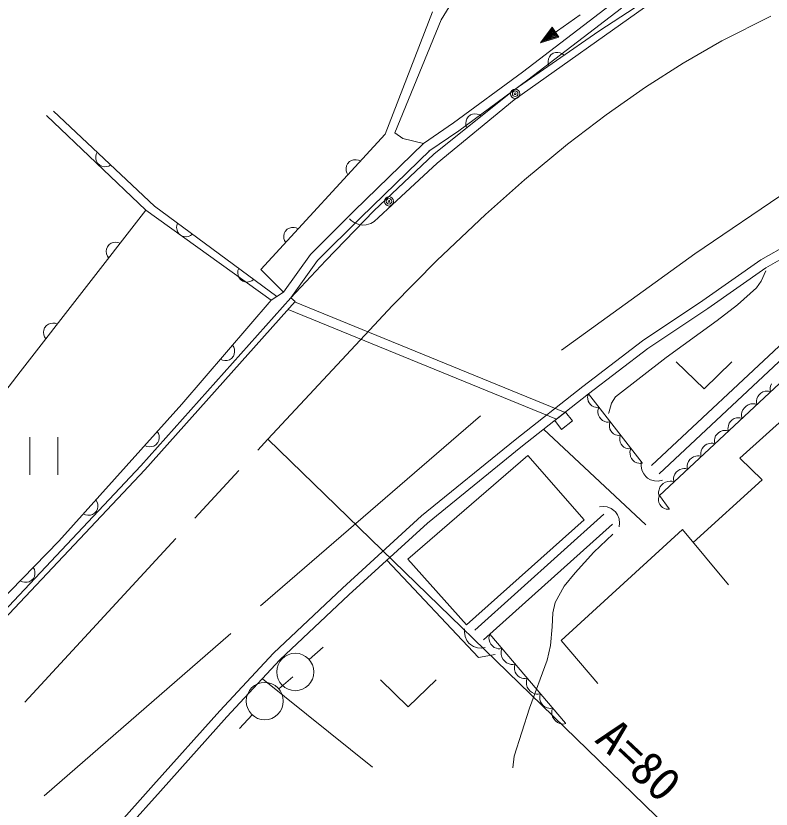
# Model space of a CAD drawing. Units: millimetres, scale not verified. Extents: x 40000 to 680000, y 20000 to 380000.
# Drawn here: x 427216 to 467942, y 275779 to 318558 of the extents above; entities that cross this region are included whole.
import ezdxf
from ezdxf.enums import TextEntityAlignment as Align

# ---------------------------------------------------------------- set-up
doc = ezdxf.new("R2010")
doc.units = ezdxf.units.MM
doc.header["$LTSCALE"] = 1000
doc.linetypes.add('CHAIN', pattern=[18.5, 12, -1.5, 3.5, -1.5])
for name, color, linetype, lineweight in [('M-BGD', 7, 'Continuous', 13), ('M-BMK', 2, 'CHAIN', 13), ('M-STR-HTXT', 7, 'Continuous', 13), ('M-STR-STRC', 7, 'Continuous', 13)]:
    doc.layers.add(name, color=color, linetype=linetype, lineweight=lineweight)
doc.styles.add('ＭＳ ゴシック', font='')
doc.styles.get('ＭＳ ゴシック').set_extended_font_data('MS Gothic')

msp = doc.modelspace()

# ---------------------------------------------------------------- linework, layer by layer
at = {"layer": 'M-BGD'}
for p, q in [((454266, 324987), (450147, 318350)), ((462857, 320493), (458650, 317725)), ((461544, 319311), (454095, 314021)), ((459591, 319392), (454530, 315522)), ((447136, 312174), (449676, 318767)), ((459869, 318971), (454825, 315114)), ((450147, 318350), (447646, 312248)), ((457649, 318618), (455501, 317100)), ((456137, 317943), (455501, 317100)), ((456139, 317871), (455600, 317169)), ((456503, 317413), (456137, 317943)), ((456436, 317440), (456139, 317871)), ((458650, 317725), (454089, 314570)), ((455600, 317169), (456436, 317440)), ((456140, 317798), (455698, 317239)), ((455698, 317239), (456369, 317466)), ((456142, 317725), (455796, 317308)), ((455796, 317308), (456302, 317493)), ((456143, 317652), (455894, 317377)), ((455894, 317377), (456235, 317520)), ((456145, 317579), (456025, 317470)), ((456025, 317470), (456168, 317546)), ((456369, 317466), (456140, 317798)), ((456302, 317493), (456142, 317725)), ((456235, 317520), (456143, 317652)), ((456168, 317546), (456145, 317579)), ((455501, 317100), (456503, 317413)), ((456320, 316578), (456198, 316543)), ((456436, 316585), (456320, 316578)), ((456575, 316559), (456436, 316585)), ((455942, 316243), (455916, 316103)), ((455990, 316350), (455942, 316243)), ((456067, 316452), (455990, 316350)), ((456198, 316543), (456067, 316452)), ((456681, 316510), (456575, 316559)), ((456781, 316432), (456681, 316510)), ((455916, 316103), (455922, 315985)), ((455922, 315985), (455957, 315862)), ((454530, 315522), (450823, 312784)), ((454825, 315114), (451103, 312365)), ((454089, 314570), (449754, 311102)), ((454095, 314021), (449941, 310615)), ((434220, 308079), (428865, 313186)), ((429247, 313424), (434691, 308304)), ((451724, 313219), (451599, 313119)), ((451843, 313262), (451724, 313219)), ((451959, 313278), (451843, 313262)), ((452099, 313261), (451959, 313278)), ((452208, 313219), (452099, 313261)), ((452313, 313149), (452208, 313219)), ((450823, 312784), (449203, 311675)), ((451489, 312902), (451472, 312760)), ((451472, 312760), (451487, 312643)), ((451530, 313012), (451489, 312902)), ((451599, 313119), (451530, 313012)), ((451103, 312365), (449482, 311256)), ((451487, 312643), (451530, 312523)), ((447136, 312174), (440428, 304881)), ((447646, 312248), (448087, 311950)), ((448087, 311950), (449203, 311675)), ((445466, 308044), (449203, 311675)), ((431551, 311092), (431527, 310976)), ((431603, 311208), (431551, 311092)), ((445812, 307679), (449548, 311311)), ((446518, 308036), (449754, 311102)), ((431527, 310976), (431532, 310834)), ((431532, 310834), (431564, 310720)), ((431564, 310720), (431625, 310608)), ((431625, 310608), (431742, 310498)), ((445097, 310581), (445045, 310464)), ((445206, 310699), (445097, 310581)), ((445317, 310760), (445206, 310699)), ((445429, 310793), (445317, 310760)), ((445570, 310798), (445429, 310793)), ((445684, 310773), (445570, 310798)), ((445799, 310720), (445684, 310773)), ((449941, 310615), (447506, 308369)), ((431742, 310498), (431857, 310445)), ((431857, 310445), (431971, 310421)), ((431971, 310421), (432112, 310426)), ((432112, 310426), (432224, 310459)), ((432224, 310459), (432335, 310520)), ((445045, 310464), (445021, 310349)), ((445021, 310349), (445026, 310206)), ((445026, 310206), (445058, 310093)), ((445058, 310093), (445119, 309981)), ((434220, 308079), (427453, 299358)), ((440987, 303228), (434220, 308079)), ((434691, 308304), (441281, 303423)), ((443108, 305688), (445466, 308044)), ((443929, 305358), (446518, 308036)), ((447506, 308369), (446768, 307688)), ((443488, 305358), (445812, 307679)), ((445290, 307529), (445209, 307618)), ((446768, 307688), (446531, 307471)), ((435897, 307261), (435886, 307143)), ((435935, 307382), (435897, 307261)), ((442216, 307152), (442075, 307147)), ((442330, 307127), (442216, 307152)), ((445454, 307407), (445290, 307529)), ((445704, 307309), (445454, 307407)), ((445900, 307271), (445704, 307309)), ((446099, 307291), (445900, 307271)), ((446357, 307364), (446099, 307291)), ((446531, 307471), (446357, 307364)), ((435886, 307143), (435908, 307002)), ((435908, 307002), (435953, 306893)), ((435953, 306893), (436026, 306789)), ((436026, 306789), (436155, 306694)), ((436638, 306712), (436741, 306785)), ((441691, 306818), (441667, 306703)), ((441743, 306934), (441691, 306818)), ((441852, 307053), (441743, 306934)), ((441963, 307114), (441852, 307053)), ((442075, 307147), (441963, 307114)), ((442445, 307074), (442330, 307127)), ((470422, 307124), (467393, 305405)), ((432462, 306337), (432353, 306295)), ((432602, 306354), (432462, 306337)), ((432717, 306340), (432602, 306354)), ((432836, 306297), (432717, 306340)), ((436155, 306694), (436275, 306655)), ((436275, 306655), (436391, 306644)), ((436391, 306644), (436531, 306666)), ((436531, 306666), (436638, 306712)), ((441667, 306703), (441672, 306560)), ((441672, 306560), (441704, 306447)), ((441704, 306447), (441765, 306335)), ((461496, 294309), (474605, 306587)), ((476861, 306656), (461926, 292692)), ((470666, 306684), (467658, 304977)), ((432106, 305977), (432092, 305860)), ((432149, 306098), (432106, 305977)), ((432247, 306225), (432149, 306098)), ((432353, 306295), (432247, 306225)), ((461903, 293864), (474968, 306100)), ((432092, 305860), (432109, 305719)), ((432109, 305719), (432150, 305608)), ((432150, 305608), (432220, 305502)), ((441646, 303657), (443108, 305688)), ((442050, 303359), (443929, 305358)), ((442050, 303359), (443488, 305358)), ((467393, 305405), (464253, 303201)), ((439192, 304820), (439181, 304703)), ((439181, 304703), (439203, 304561)), ((439231, 304942), (439192, 304820)), ((440428, 304881), (441646, 303657)), ((467658, 304977), (464528, 302779)), ((439203, 304561), (439248, 304453)), ((439248, 304453), (439321, 304349)), ((439321, 304349), (439450, 304253)), ((439450, 304253), (439570, 304214)), ((439570, 304214), (439686, 304203)), ((439686, 304203), (439826, 304225)), ((439826, 304225), (439933, 304271)), ((439933, 304271), (440036, 304345)), ((433959, 294289), (442050, 303359)), ((441281, 303423), (440987, 303228)), ((441646, 303657), (441281, 303423)), ((442050, 303359), (442273, 303156)), ((434178, 294083), (442273, 303156)), ((436162, 297615), (440987, 303228)), ((442247, 303128), (456829, 297172)), ((464253, 303201), (461002, 301033)), ((441891, 302728), (456373, 296813)), ((464528, 302779), (461291, 300620)), ((428723, 301617), (428708, 301500)), ((428765, 301737), (428723, 301617)), ((428864, 301864), (428765, 301737)), ((428969, 301935), (428864, 301864)), ((429078, 301977), (428969, 301935)), ((429218, 301994), (429078, 301977)), ((429334, 301979), (429218, 301994)), ((429453, 301936), (429334, 301979)), ((428708, 301500), (428725, 301358)), ((428725, 301358), (428767, 301248)), ((428767, 301248), (428836, 301141)), ((438966, 300693), (438902, 300803)), ((461002, 301033), (457789, 298567)), ((438943, 300204), (438992, 300322)), ((439002, 300581), (438966, 300693)), ((438992, 300322), (439012, 300438)), ((439012, 300438), (439002, 300581)), ((461291, 300620), (458095, 298168)), ((438247, 300040), (438363, 299991)), ((438363, 299991), (438478, 299971)), ((438478, 299971), (438619, 299981)), ((438619, 299981), (438730, 300017)), ((438730, 300017), (438838, 300082)), ((438838, 300082), (438943, 300204)), ((462827, 299904), (464325, 298449)), ((464325, 298449), (465823, 299904)), ((427453, 299358), (421392, 291530)), ((467958, 298717), (467911, 298590)), ((457789, 298567), (454132, 295689)), ((458095, 298168), (454441, 295293)), ((458095, 298168), (458058, 298069)), ((458095, 298168), (460989, 294453)), ((466258, 294714), (470428, 298475)), ((467387, 298211), (467299, 298128)), ((467489, 298278), (467387, 298211)), ((467618, 298316), (467489, 298278)), ((467717, 298326), (467618, 298316)), ((467802, 298323), (467717, 298326)), ((467913, 298290), (467802, 298323)), ((467893, 298491), (467890, 298405)), ((467890, 298405), (467913, 298290)), ((467911, 298590), (467893, 298491)), ((458058, 298069), (458049, 297992)), ((458049, 297992), (458051, 297901)), ((458051, 297901), (458076, 297782)), ((458076, 297782), (458128, 297685)), ((467160, 297805), (467156, 297719)), ((467178, 297905), (467160, 297805)), ((467225, 298031), (467178, 297905)), ((467299, 298128), (467225, 298031)), ((429542, 290234), (436162, 297615)), ((458128, 297685), (458195, 297599)), ((458195, 297599), (458276, 297525)), ((458276, 297525), (458385, 297473)), ((458385, 297473), (458472, 297449)), ((458472, 297449), (458548, 297440)), ((458548, 297440), (458652, 297454)), ((458610, 297343), (458600, 297258)), ((458652, 297454), (458610, 297343)), ((466423, 297320), (466371, 297180)), ((466504, 297427), (466423, 297320)), ((466601, 297517), (466504, 297427)), ((466713, 297591), (466601, 297517)), ((466855, 297633), (466713, 297591)), ((466964, 297644), (466855, 297633)), ((467057, 297640), (466964, 297644)), ((467180, 297604), (467057, 297640)), ((467156, 297719), (467180, 297604)), ((456855, 297192), (456278, 296738)), ((457223, 296714), (456855, 297192)), ((458600, 297258), (458603, 297157)), ((458603, 297157), (458630, 297025)), ((458630, 297025), (458688, 296917)), ((458688, 296917), (458762, 296822)), ((466177, 296886), (466077, 296876)), ((466261, 296883), (466177, 296886)), ((466351, 297071), (466347, 296977)), ((466347, 296977), (466373, 296850)), ((466371, 297180), (466351, 297071)), ((456278, 296738), (456646, 296259)), ((456646, 296259), (457223, 296714)), ((458762, 296822), (458852, 296739)), ((458852, 296739), (458973, 296681)), ((458973, 296681), (459070, 296655)), ((459070, 296655), (459154, 296645)), ((459154, 296645), (459270, 296660)), ((459232, 296561), (459223, 296484)), ((459223, 296484), (459226, 296393)), ((459270, 296660), (459232, 296561)), ((465637, 296464), (465619, 296365)), ((465685, 296591), (465637, 296464)), ((465759, 296688), (465685, 296591)), ((465847, 296771), (465759, 296688)), ((465949, 296838), (465847, 296771)), ((466077, 296876), (465949, 296838)), ((466373, 296850), (466261, 296883)), ((434904, 296033), (434842, 296144)), ((434938, 295920), (434904, 296033)), ((455673, 296262), (461183, 291117)), ((459226, 296393), (459250, 296274)), ((459250, 296274), (459303, 296177)), ((459303, 296177), (459369, 296091)), ((459369, 296091), (459450, 296017)), ((465114, 296085), (465026, 296003)), ((465215, 296152), (465114, 296085)), ((465344, 296190), (465215, 296152)), ((465443, 296200), (465344, 296190)), ((465528, 296197), (465443, 296200)), ((465640, 296164), (465528, 296197)), ((465619, 296365), (465616, 296279)), ((465616, 296279), (465640, 296164)), ((427969, 295830), (427969, 293810)), ((429487, 293810), (429487, 295830)), ((434871, 295545), (434922, 295662)), ((434922, 295662), (434945, 295777)), ((434945, 295777), (434938, 295920)), ((454132, 295689), (449084, 291589)), ((459450, 296017), (459559, 295965)), ((459559, 295965), (459646, 295942)), ((459646, 295942), (459722, 295932)), ((459722, 295932), (459826, 295946)), ((459789, 295847), (459780, 295770)), ((459780, 295770), (459782, 295679)), ((459782, 295679), (459806, 295560)), ((459826, 295946), (459789, 295847)), ((464886, 295679), (464883, 295594)), ((464904, 295779), (464886, 295679)), ((464951, 295905), (464904, 295779)), ((465026, 296003), (464951, 295905)), ((434171, 295396), (434287, 295344)), ((434287, 295344), (434401, 295321)), ((434401, 295321), (434542, 295328)), ((434542, 295328), (434654, 295362)), ((434654, 295362), (434764, 295425)), ((434764, 295425), (434871, 295545)), ((454441, 295293), (449408, 291204)), ((459806, 295560), (459859, 295463)), ((459859, 295463), (459926, 295377)), ((459926, 295377), (460007, 295303)), ((460007, 295303), (460116, 295251)), ((460116, 295251), (460203, 295227)), ((460203, 295227), (460278, 295218)), ((460278, 295218), (460382, 295232)), ((460382, 295232), (460341, 295122)), ((464218, 295220), (464170, 295093)), ((464292, 295317), (464218, 295220)), ((464380, 295399), (464292, 295317)), ((464482, 295467), (464380, 295399)), ((464611, 295504), (464482, 295467)), ((464710, 295515), (464611, 295504)), ((464795, 295511), (464710, 295515)), ((464906, 295478), (464795, 295511)), ((464883, 295594), (464906, 295478)), ((448349, 289257), (454815, 294845)), ((454815, 294845), (457853, 291379)), ((460341, 295122), (460331, 295036)), ((460331, 295036), (460333, 294935)), ((460333, 294935), (460360, 294803)), ((460360, 294803), (460419, 294695)), ((463748, 294781), (463647, 294713)), ((463877, 294819), (463748, 294781)), ((463976, 294829), (463877, 294819)), ((464061, 294826), (463976, 294829)), ((464173, 294792), (464061, 294826)), ((464152, 294993), (464149, 294908)), ((464149, 294908), (464173, 294792)), ((464170, 295093), (464152, 294993)), ((460419, 294695), (460493, 294600)), ((460493, 294600), (460583, 294517)), ((460583, 294517), (460704, 294459)), ((460704, 294459), (460801, 294433)), ((460801, 294433), (460885, 294423)), ((460885, 294423), (461000, 294438)), ((460928, 294293), (460933, 294487)), ((463437, 294407), (463419, 294308)), ((463484, 294534), (463437, 294407)), ((463559, 294631), (463484, 294534)), ((463647, 294713), (463559, 294631)), ((467454, 293537), (466258, 294714)), ((423073, 282743), (433959, 294289)), ((423290, 282534), (434178, 294083)), ((460969, 294060), (460928, 294293)), ((461072, 293854), (460969, 294060)), ((462825, 293945), (462751, 293848)), ((462913, 294028), (462825, 293945)), ((463015, 294095), (462913, 294028)), ((463144, 294133), (463015, 294095)), ((463243, 294143), (463144, 294133)), ((463328, 294140), (463243, 294143)), ((463440, 294107), (463328, 294140)), ((463419, 294308), (463416, 294222)), ((463416, 294222), (463440, 294107)), ((461191, 293714), (461072, 293854)), ((461282, 293636), (461191, 293714)), ((461439, 293542), (461282, 293636)), ((461658, 293476), (461439, 293542)), ((461849, 293471), (461658, 293476)), ((462080, 293513), (461849, 293471)), ((462686, 293622), (462682, 293536)), ((462682, 293536), (462706, 293421)), ((462704, 293721), (462686, 293622)), ((462751, 293848), (462704, 293721)), ((463732, 290165), (467454, 293537)), ((461949, 293137), (461897, 292997)), ((462031, 293243), (461949, 293137)), ((462127, 293334), (462031, 293243)), ((462239, 293408), (462127, 293334)), ((462381, 293450), (462239, 293408)), ((462490, 293461), (462381, 293450)), ((462583, 293457), (462490, 293461)), ((462706, 293421), (462583, 293457)), ((461877, 292888), (461873, 292793)), ((461873, 292793), (461899, 292667)), ((461897, 292997), (461877, 292888)), ((461926, 292692), (461885, 292594)), ((461926, 292692), (462444, 291973)), ((431594, 292342), (431532, 292453)), ((431628, 292229), (431594, 292342)), ((431635, 292086), (431628, 292229)), ((461874, 292518), (461872, 292427)), ((461872, 292427), (461892, 292307)), ((461885, 292594), (461874, 292518)), ((461892, 292307), (461941, 292208)), ((461941, 292208), (462004, 292120)), ((431454, 291734), (431561, 291854)), ((431561, 291854), (431612, 291971)), ((431612, 291971), (431635, 292086)), ((458681, 292083), (458914, 292105)), ((458914, 292105), (459105, 292083)), ((459105, 292083), (459317, 291997)), ((459317, 291997), (459465, 291890)), ((459465, 291890), (459550, 291805)), ((459550, 291805), (459656, 291655)), ((462004, 292120), (462082, 292042)), ((462082, 292042), (462189, 291986)), ((462189, 291986), (462275, 291959)), ((462275, 291959), (462351, 291947)), ((462351, 291947), (462455, 291957)), ((430861, 291705), (430977, 291654)), ((430977, 291654), (431091, 291631)), ((431091, 291631), (431232, 291637)), ((431232, 291637), (431344, 291672)), ((431344, 291672), (431454, 291734)), ((449084, 291589), (444836, 287702)), ((457853, 291379), (451517, 285721)), ((451967, 285432), (458917, 291679)), ((459656, 291655), (459741, 291440)), ((459741, 291440), (459762, 291204)), ((449408, 291204), (445176, 287332)), ((452431, 284904), (459381, 291150)), ((459762, 291204), (459741, 291012)), ((456625, 284871), (463155, 290856)), ((463155, 290856), (465644, 287880)), ((422598, 283120), (429542, 290234)), ((447226, 289208), (452164, 283955)), ((451517, 285721), (448349, 289257)), ((428214, 288701), (428157, 288815)), ((428160, 288215), (428216, 288329)), ((428243, 288587), (428214, 288701)), ((428216, 288329), (428244, 288444)), ((428244, 288444), (428243, 288587)), ((427455, 288096), (427568, 288039)), ((427568, 288039), (427681, 288012)), ((427681, 288012), (427823, 288012)), ((427823, 288012), (427936, 288042)), ((427936, 288042), (428048, 288100)), ((428048, 288100), (428160, 288215)), ((444836, 287702), (441105, 284189)), ((445176, 287332), (441457, 283831)), ((451400, 285316), (451410, 285510)), ((451435, 285082), (451400, 285316)), ((451532, 284873), (451435, 285082)), ((452735, 285098), (452729, 285012)), ((452729, 285012), (452736, 284911)), ((452772, 285209), (452735, 285098)), ((452736, 284911), (452768, 284780)), ((452772, 285209), (456851, 280423)), ((443034, 283842), (443785, 284509)), ((451647, 284730), (451532, 284873)), ((451736, 284649), (451647, 284730)), ((451890, 284551), (451736, 284649)), ((452107, 284478), (451890, 284551)), ((452530, 284503), (452298, 284468)), ((452768, 284780), (452832, 284675)), ((452832, 284675), (452910, 284583)), ((452910, 284583), (453003, 284504)), ((453003, 284504), (453127, 284452)), ((458597, 282549), (456625, 284871)), ((441105, 284189), (438223, 281088)), ((452298, 284468), (452107, 284478)), ((452164, 283955), (453069, 284119)), ((453127, 284452), (453224, 284431)), ((453224, 284431), (453309, 284424)), ((453309, 284424), (453424, 284444)), ((453384, 284321), (453377, 284227)), ((453377, 284227), (453384, 284116)), ((453424, 284444), (453384, 284321)), ((453384, 284116), (453420, 283972)), ((441457, 283831), (438593, 280748)), ((453420, 283972), (453490, 283856)), ((453490, 283856), (453576, 283755)), ((453576, 283755), (453679, 283669)), ((453679, 283669), (453815, 283611)), ((453815, 283611), (453922, 283588)), ((453922, 283588), (454015, 283581)), ((454015, 283581), (454141, 283603)), ((454105, 283491), (454098, 283405)), ((454098, 283405), (454105, 283304)), ((454141, 283603), (454105, 283491)), ((454105, 283304), (454138, 283173)), ((440507, 282809), (446454, 278041)), ((441394, 282263), (442152, 282921)), ((454138, 283173), (454201, 283068)), ((454201, 283068), (454280, 282976)), ((454280, 282976), (454373, 282898)), ((454373, 282898), (454497, 282845)), ((454497, 282845), (454594, 282824)), ((454594, 282824), (454679, 282817)), ((454679, 282817), (454793, 282837)), ((454793, 282837), (454753, 282714)), ((446878, 282751), (448376, 281296)), ((448376, 281296), (449874, 282751)), ((454753, 282714), (454746, 282620)), ((454746, 282620), (454754, 282509)), ((454754, 282509), (454790, 282365)), ((454790, 282365), (454859, 282249)), ((454859, 282249), (454946, 282148)), ((454946, 282148), (455048, 282062)), ((455048, 282062), (455184, 282004)), ((455184, 282004), (455292, 281981)), ((455292, 281981), (455385, 281974)), ((455385, 281974), (455511, 281996)), ((455511, 281996), (455474, 281884)), ((455474, 281884), (455468, 281798)), ((455468, 281798), (455475, 281698)), ((455475, 281698), (455508, 281566)), ((455508, 281566), (455571, 281461)), ((438223, 281088), (434640, 277089)), ((455571, 281461), (455649, 281369)), ((455649, 281369), (455743, 281291)), ((455743, 281291), (455866, 281239)), ((455866, 281239), (455964, 281217)), ((455964, 281217), (456048, 281211)), ((456048, 281211), (456163, 281231)), ((456123, 281108), (456116, 281014)), ((456163, 281231), (456123, 281108)), ((438593, 280748), (435010, 276750)), ((439957, 280864), (439279, 280123)), ((456116, 281014), (456123, 280903)), ((456123, 280903), (456160, 280758)), ((456160, 280758), (456229, 280643)), ((456229, 280643), (456315, 280542)), ((456315, 280542), (456418, 280455)), ((456418, 280455), (456554, 280398)), ((456554, 280398), (456661, 280374)), ((456661, 280374), (456754, 280367)), ((456754, 280367), (456880, 280389)), ((434640, 277089), (431390, 273464)), ((435010, 276750), (431753, 273118))]:
    msp.add_line(p, q, dxfattribs=at)
for points in [[(467648, 304806), (467408, 304250), (467152, 303896), (466126, 302977), (465028, 302137), (462275, 300128), (459558, 298016), (459333, 297680), (459184, 297153), (459179, 297121)], [(459405, 290613), (458384, 289645), (457370, 288525), (456791, 287802), (456290, 286926), (456171, 286361), (456140, 285609), (456039, 284600), (455863, 283812), (454913, 281226), (454087, 278638), (454007, 278010)]]:
    msp.add_lwpolyline(points, dxfattribs=at)
for centre, major_axis in [((454139, 314361), (0, 253)), ((454139, 314361), (0, 152)), ((454139, 314361), (0, 50.5)), ((447337, 308556), (0, 253)), ((447337, 308556), (0, 152)), ((447337, 308556), (0, 50.5)), ((442284, 283176), (0, 1010)), ((440636, 281606), (0, 1010))]:
    msp.add_ellipse(centre, major_axis=major_axis, ratio=0.988473, dxfattribs=at)
at = {"layer": 'M-BMK'}
msp.add_line((402605, 254366), (440805, 295738), dxfattribs=at)
msp.add_lwpolyline([(440805, 295738), (447519, 302941), (449925, 305365), (452546, 307855), (454646, 309722), (456965, 311641), (459039, 313222), (461174, 314717), (463202, 316008), (465286, 317206), (467929, 318535)], dxfattribs=at)
at = {"layer": 'M-STR-HTXT'}
msp.add_line((440805, 295738), (462452, 274718), dxfattribs=at)
at = {"layer": 'M-STR-STRC'}
for p, q in [((463820, 305733), (469530, 309608)), ((456639, 300525), (463820, 305733)), ((440416, 286740), (452270, 296980)), ((428736, 276499), (438816, 285252))]:
    msp.add_line(p, q, dxfattribs=at)

# ---------------------------------------------------------------- texts
at = {"layer": 'M-STR-HTXT', "style": 'ＭＳ ゴシック'}
msp.add_text('A=80', height=1833, rotation=316.769, dxfattribs=at).set_placement((457998, 279060), align=Align.BOTTOM_LEFT)

doc.saveas('drawing.dxf')
